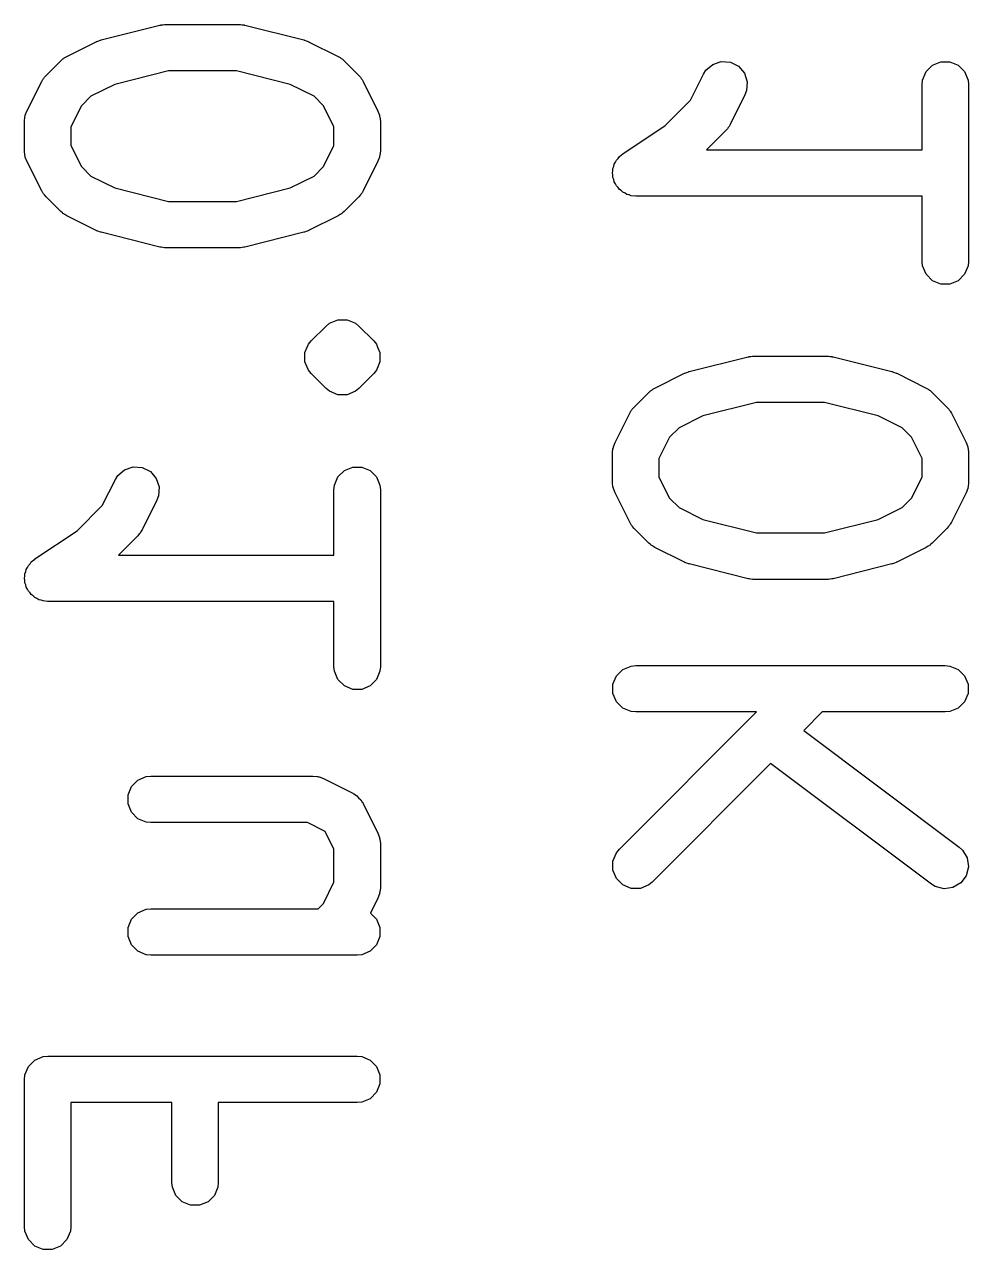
# Model space of a CAD drawing. Extents: x 2.01 to 5.6, y -4.28 to -1.65.
# Drawn here: x 2.5268 to 2.6468, y -3.8938 to -3.738 of the extents above; entities that cross this region are included whole.
import ezdxf

# ---------------------------------------------------------------- set-up
doc = ezdxf.new("R2010")
doc.units = 0
doc.header["$MEASUREMENT"] = 0
doc.layers.add('BLACK', color=7, linetype='CONTINUOUS')

msp = doc.modelspace()

# ---------------------------------------------------------------- linework, layer by layer
at = {"layer": 'BLACK', "linetype": 'CONTINUOUS'}
for p, q in [((2.5365, -3.73992), (2.544, -3.73804)), ((2.544, -3.73804), (2.5441, -3.73803)), ((2.5441, -3.73803), (2.54414, -3.73801)), ((2.54414, -3.73801), (2.54436, -3.73799)), ((2.54436, -3.73799), (2.54457, -3.73796)), ((2.54457, -3.73796), (2.54461, -3.73796)), ((2.54461, -3.73796), (2.54472, -3.73795)), ((2.54472, -3.73795), (2.55409, -3.73795)), ((2.55409, -3.73795), (2.55419, -3.73796)), ((2.55419, -3.73796), (2.55423, -3.73796)), ((2.55423, -3.73796), (2.55445, -3.73799)), ((2.55445, -3.73799), (2.55467, -3.73801)), ((2.55467, -3.73801), (2.55471, -3.73803)), ((2.55471, -3.73803), (2.55481, -3.73804)), ((2.55481, -3.73804), (2.5623, -3.73992)), ((2.53646, -3.73993), (2.5365, -3.73992)), ((2.5623, -3.73992), (2.56235, -3.73993)), ((2.53215, -3.74202), (2.5359, -3.74014)), ((2.5359, -3.74014), (2.53594, -3.74012)), ((2.53594, -3.74012), (2.53596, -3.74011)), ((2.53596, -3.74011), (2.5362, -3.74003)), ((2.5362, -3.74003), (2.53644, -3.73993)), ((2.53644, -3.73993), (2.53646, -3.73993)), ((2.56235, -3.73993), (2.56237, -3.73993)), ((2.56237, -3.73993), (2.56261, -3.74003)), ((2.56261, -3.74003), (2.56285, -3.74011)), ((2.56285, -3.74011), (2.56287, -3.74012)), ((2.56287, -3.74012), (2.56291, -3.74014)), ((2.56291, -3.74014), (2.56666, -3.74202)), ((2.5295, -3.74444), (2.53138, -3.74257)), ((2.53138, -3.74257), (2.53161, -3.74238)), ((2.53161, -3.74238), (2.53166, -3.74232)), ((2.53166, -3.74232), (2.53175, -3.74227)), ((2.53175, -3.74227), (2.53183, -3.7422)), ((2.53183, -3.7422), (2.5319, -3.74217)), ((2.5319, -3.74217), (2.53215, -3.74202)), ((2.56666, -3.74202), (2.56691, -3.74217)), ((2.56691, -3.74217), (2.56698, -3.7422)), ((2.56698, -3.7422), (2.56706, -3.74227)), ((2.56706, -3.74227), (2.56715, -3.74232)), ((2.56715, -3.74232), (2.5672, -3.74238)), ((2.5672, -3.74238), (2.56743, -3.74257)), ((2.56743, -3.74257), (2.5693, -3.74444)), ((2.61344, -3.74378), (2.61431, -3.74303)), ((2.61431, -3.74303), (2.6154, -3.74266)), ((2.6154, -3.74266), (2.61655, -3.74275)), ((2.61655, -3.74275), (2.61758, -3.74326)), ((2.64225, -3.74314), (2.64331, -3.7427)), ((2.64331, -3.7427), (2.64447, -3.7427)), ((2.64447, -3.7427), (2.64553, -3.74314)), ((2.52932, -3.74467), (2.5295, -3.74444)), ((2.54508, -3.74386), (2.53825, -3.74557)), ((2.55373, -3.74386), (2.54508, -3.74386)), ((2.56056, -3.74557), (2.55373, -3.74386)), ((2.5693, -3.74444), (2.56949, -3.74467)), ((2.61147, -3.74759), (2.61313, -3.74427)), ((2.61313, -3.74427), (2.61344, -3.74378)), ((2.61758, -3.74326), (2.61833, -3.74413)), ((2.61833, -3.74413), (2.6187, -3.74523)), ((2.64099, -3.74502), (2.64144, -3.74395)), ((2.64144, -3.74395), (2.64225, -3.74314)), ((2.64553, -3.74314), (2.64635, -3.74395)), ((2.64635, -3.74395), (2.64679, -3.74502)), ((2.52708, -3.74896), (2.52895, -3.74521)), ((2.52895, -3.74521), (2.52911, -3.74496)), ((2.52911, -3.74496), (2.52914, -3.74489)), ((2.52914, -3.74489), (2.5292, -3.74481)), ((2.5292, -3.74481), (2.52926, -3.74472)), ((2.52926, -3.74472), (2.52932, -3.74467)), ((2.53825, -3.74557), (2.53522, -3.74708)), ((2.56359, -3.74708), (2.56056, -3.74557)), ((2.56949, -3.74467), (2.56955, -3.74472)), ((2.56955, -3.74472), (2.5696, -3.74481)), ((2.5696, -3.74481), (2.56967, -3.74489)), ((2.56967, -3.74489), (2.5697, -3.74496)), ((2.5697, -3.74496), (2.56985, -3.74521)), ((2.56985, -3.74521), (2.57173, -3.74896)), ((2.6187, -3.74523), (2.61862, -3.74637)), ((2.64094, -3.74559), (2.64099, -3.74502)), ((2.64094, -3.75389), (2.64094, -3.74559)), ((2.64679, -3.74502), (2.64684, -3.74559)), ((2.64684, -3.74559), (2.64684, -3.76809)), ((2.53522, -3.74708), (2.53402, -3.74828)), ((2.56479, -3.74828), (2.56359, -3.74708)), ((2.60826, -3.7508), (2.61147, -3.74759)), ((2.61841, -3.74691), (2.61654, -3.75066)), ((2.61862, -3.74637), (2.61841, -3.74691)), ((2.52687, -3.7495), (2.52708, -3.74896)), ((2.53402, -3.74828), (2.53267, -3.75098)), ((2.56613, -3.75098), (2.56479, -3.74828)), ((2.57173, -3.74896), (2.57194, -3.7495)), ((2.52676, -3.75028), (2.52682, -3.74971)), ((2.52676, -3.75403), (2.52676, -3.75028)), ((2.52682, -3.74971), (2.52686, -3.74961)), ((2.52686, -3.74961), (2.52687, -3.7495)), ((2.57194, -3.7495), (2.57194, -3.74961)), ((2.57194, -3.74961), (2.57198, -3.74971)), ((2.57198, -3.74971), (2.57204, -3.75028)), ((2.57204, -3.75028), (2.57204, -3.75403)), ((2.60288, -3.75439), (2.60826, -3.7508)), ((2.61654, -3.75066), (2.61638, -3.75091)), ((2.53267, -3.75098), (2.53267, -3.75333)), ((2.56613, -3.75333), (2.56613, -3.75098)), ((2.61598, -3.75143), (2.61352, -3.75389)), ((2.61617, -3.75121), (2.61598, -3.75143)), ((2.61623, -3.75115), (2.61617, -3.75121)), ((2.61628, -3.75107), (2.61623, -3.75115)), ((2.61635, -3.75098), (2.61628, -3.75107)), ((2.61638, -3.75091), (2.61635, -3.75098)), ((2.53267, -3.75333), (2.53402, -3.75603)), ((2.56479, -3.75603), (2.56613, -3.75333)), ((2.61352, -3.75389), (2.64094, -3.75389)), ((2.52682, -3.75461), (2.52676, -3.75403)), ((2.52686, -3.7547), (2.52682, -3.75461)), ((2.52687, -3.75481), (2.52686, -3.7547)), ((2.52708, -3.75535), (2.52687, -3.75481)), ((2.52895, -3.7591), (2.52708, -3.75535)), ((2.57173, -3.75535), (2.56985, -3.7591)), ((2.57194, -3.75481), (2.57173, -3.75535)), ((2.57198, -3.75461), (2.57194, -3.7547)), ((2.57194, -3.7547), (2.57194, -3.75481)), ((2.57204, -3.75403), (2.57198, -3.75461)), ((2.60179, -3.75571), (2.60195, -3.75547)), ((2.60195, -3.75547), (2.60207, -3.7552)), ((2.60207, -3.7552), (2.60227, -3.755)), ((2.60227, -3.755), (2.60243, -3.75475)), ((2.60243, -3.75475), (2.60288, -3.75439)), ((2.60288, -3.75439), (2.60288, -3.75439)), ((2.60288, -3.75439), (2.60288, -3.75439)), ((2.60288, -3.75439), (2.60288, -3.75439)), ((2.53402, -3.75603), (2.53522, -3.75723)), ((2.56359, -3.75723), (2.56479, -3.75603)), ((2.60157, -3.75684), (2.60162, -3.75656)), ((2.60162, -3.75713), (2.60157, -3.75684)), ((2.60162, -3.75627), (2.60174, -3.756)), ((2.60162, -3.75656), (2.60162, -3.75627)), ((2.60174, -3.756), (2.60179, -3.75571)), ((2.53522, -3.75723), (2.53825, -3.75874)), ((2.56056, -3.75874), (2.56359, -3.75723)), ((2.60162, -3.75742), (2.60162, -3.75713)), ((2.60174, -3.75769), (2.60162, -3.75742)), ((2.60179, -3.75797), (2.60174, -3.75769)), ((2.60195, -3.75821), (2.60179, -3.75797)), ((2.60207, -3.75848), (2.60195, -3.75821)), ((2.60227, -3.75869), (2.60207, -3.75848)), ((2.52911, -3.75935), (2.52895, -3.7591)), ((2.52914, -3.75942), (2.52911, -3.75935)), ((2.5292, -3.7595), (2.52914, -3.75942)), ((2.52926, -3.75959), (2.5292, -3.7595)), ((2.52932, -3.75964), (2.52926, -3.75959)), ((2.5295, -3.75987), (2.52932, -3.75964)), ((2.53138, -3.76174), (2.5295, -3.75987)), ((2.53825, -3.75874), (2.54508, -3.76045)), ((2.55373, -3.76045), (2.56056, -3.75874)), ((2.5693, -3.75987), (2.56743, -3.76174)), ((2.56949, -3.75964), (2.5693, -3.75987)), ((2.56955, -3.75959), (2.56949, -3.75964)), ((2.5696, -3.7595), (2.56955, -3.75959)), ((2.56967, -3.75942), (2.5696, -3.7595)), ((2.5697, -3.75935), (2.56967, -3.75942)), ((2.56985, -3.7591), (2.5697, -3.75935)), ((2.60243, -3.75893), (2.60227, -3.75869)), ((2.60267, -3.75909), (2.60243, -3.75893)), ((2.60288, -3.7593), (2.60267, -3.75909)), ((2.60315, -3.75941), (2.60288, -3.7593)), ((2.60339, -3.75957), (2.60315, -3.75941)), ((2.60367, -3.75963), (2.60339, -3.75957)), ((2.60394, -3.75974), (2.60367, -3.75963)), ((2.60451, -3.75979), (2.60394, -3.75974)), ((2.60452, -3.7598), (2.60451, -3.75979)), ((2.64094, -3.7598), (2.60452, -3.7598)), ((2.60452, -3.7598), (2.60452, -3.7598)), ((2.60452, -3.7598), (2.60452, -3.7598)), ((2.64094, -3.76809), (2.64094, -3.7598)), ((2.54508, -3.76045), (2.55373, -3.76045)), ((2.53161, -3.76193), (2.53138, -3.76174)), ((2.53166, -3.76199), (2.53161, -3.76193)), ((2.53175, -3.76204), (2.53166, -3.76199)), ((2.53183, -3.76211), (2.53175, -3.76204)), ((2.5319, -3.76214), (2.53183, -3.76211)), ((2.53215, -3.7623), (2.5319, -3.76214)), ((2.5359, -3.76417), (2.53215, -3.7623)), ((2.56666, -3.7623), (2.56291, -3.76417)), ((2.56691, -3.76214), (2.56666, -3.7623)), ((2.56698, -3.76211), (2.56691, -3.76214)), ((2.56706, -3.76204), (2.56698, -3.76211)), ((2.56715, -3.76199), (2.56706, -3.76204)), ((2.5672, -3.76193), (2.56715, -3.76199)), ((2.56743, -3.76174), (2.5672, -3.76193)), ((2.53594, -3.76419), (2.5359, -3.76417)), ((2.53596, -3.7642), (2.53594, -3.76419)), ((2.5362, -3.76429), (2.53596, -3.7642)), ((2.53644, -3.76438), (2.5362, -3.76429)), ((2.53646, -3.76438), (2.53644, -3.76438)), ((2.5365, -3.76439), (2.53646, -3.76438)), ((2.544, -3.76627), (2.5365, -3.76439)), ((2.5623, -3.76439), (2.55481, -3.76627)), ((2.56235, -3.76438), (2.5623, -3.76439)), ((2.56237, -3.76438), (2.56235, -3.76438)), ((2.56261, -3.76429), (2.56237, -3.76438)), ((2.56285, -3.7642), (2.56261, -3.76429)), ((2.56287, -3.76419), (2.56285, -3.7642)), ((2.56291, -3.76417), (2.56287, -3.76419)), ((2.5441, -3.76628), (2.544, -3.76627)), ((2.54414, -3.7663), (2.5441, -3.76628)), ((2.54436, -3.76632), (2.54414, -3.7663)), ((2.54457, -3.76635), (2.54436, -3.76632)), ((2.54461, -3.76635), (2.54457, -3.76635)), ((2.54472, -3.76636), (2.54461, -3.76635)), ((2.55409, -3.76636), (2.54472, -3.76636)), ((2.55419, -3.76635), (2.55409, -3.76636)), ((2.55423, -3.76635), (2.55419, -3.76635)), ((2.55445, -3.76632), (2.55423, -3.76635)), ((2.55467, -3.7663), (2.55445, -3.76632)), ((2.55471, -3.76628), (2.55467, -3.7663)), ((2.55481, -3.76627), (2.55471, -3.76628)), ((2.64099, -3.76867), (2.64094, -3.76809)), ((2.64144, -3.76973), (2.64099, -3.76867)), ((2.64679, -3.76867), (2.64635, -3.76973)), ((2.64684, -3.76809), (2.64679, -3.76867)), ((2.64225, -3.77055), (2.64144, -3.76973)), ((2.64331, -3.77099), (2.64225, -3.77055)), ((2.64447, -3.77099), (2.64331, -3.77099)), ((2.64553, -3.77055), (2.64447, -3.77099)), ((2.64635, -3.76973), (2.64553, -3.77055)), ((2.56557, -3.77595), (2.56664, -3.77551)), ((2.56664, -3.77551), (2.56779, -3.77551)), ((2.56779, -3.77551), (2.56885, -3.77595)), ((2.56325, -3.77819), (2.56512, -3.77631)), ((2.56512, -3.77631), (2.56557, -3.77595)), ((2.56885, -3.77595), (2.56885, -3.77595)), ((2.56885, -3.77595), (2.5693, -3.77631)), ((2.5693, -3.77631), (2.57118, -3.77819)), ((2.56274, -3.77898), (2.56288, -3.77864)), ((2.56288, -3.77864), (2.56325, -3.77819)), ((2.56288, -3.77864), (2.56288, -3.77864)), ((2.57118, -3.77819), (2.57154, -3.77864)), ((2.57154, -3.77864), (2.57168, -3.77898)), ((2.56244, -3.7797), (2.56274, -3.77898)), ((2.56244, -3.78085), (2.56244, -3.7797)), ((2.57168, -3.77898), (2.57198, -3.7797)), ((2.57198, -3.7797), (2.57198, -3.78085)), ((2.6113, -3.7821), (2.6188, -3.78022)), ((2.6188, -3.78022), (2.6189, -3.78021)), ((2.6189, -3.78021), (2.61894, -3.78019)), ((2.61894, -3.78019), (2.61916, -3.78017)), ((2.61916, -3.78017), (2.61937, -3.78014)), ((2.61937, -3.78014), (2.61942, -3.78015)), ((2.61942, -3.78015), (2.61952, -3.78014)), ((2.61952, -3.78014), (2.62889, -3.78014)), ((2.62889, -3.78014), (2.62899, -3.78015)), ((2.62899, -3.78015), (2.62904, -3.78014)), ((2.62904, -3.78014), (2.62925, -3.78017)), ((2.62925, -3.78017), (2.62947, -3.78019)), ((2.62947, -3.78019), (2.62951, -3.78021)), ((2.62951, -3.78021), (2.62961, -3.78022)), ((2.62961, -3.78022), (2.63711, -3.7821)), ((2.56288, -3.78192), (2.56244, -3.78085)), ((2.56325, -3.78237), (2.56288, -3.78192)), ((2.56288, -3.78192), (2.56288, -3.78192)), ((2.57154, -3.78192), (2.57118, -3.78237)), ((2.57198, -3.78085), (2.57154, -3.78192)), ((2.56512, -3.78424), (2.56325, -3.78237)), ((2.57118, -3.78237), (2.5693, -3.78424)), ((2.60695, -3.7842), (2.6107, -3.78232)), ((2.6107, -3.78232), (2.61074, -3.78231)), ((2.61074, -3.78231), (2.61076, -3.78229)), ((2.61076, -3.78229), (2.611, -3.78221)), ((2.611, -3.78221), (2.61124, -3.78212)), ((2.61124, -3.78212), (2.61126, -3.78211)), ((2.61126, -3.78211), (2.6113, -3.7821)), ((2.63711, -3.7821), (2.63715, -3.78211)), ((2.63715, -3.78211), (2.63717, -3.78212)), ((2.63717, -3.78212), (2.63741, -3.78221)), ((2.63741, -3.78221), (2.63765, -3.78229)), ((2.63765, -3.78229), (2.63767, -3.78231)), ((2.63767, -3.78231), (2.63771, -3.78232)), ((2.63771, -3.78232), (2.64146, -3.7842)), ((2.56557, -3.78461), (2.56512, -3.78424)), ((2.56664, -3.78505), (2.56557, -3.78461)), ((2.56779, -3.78505), (2.56664, -3.78505)), ((2.56885, -3.78461), (2.56779, -3.78505)), ((2.56779, -3.78505), (2.56779, -3.78505)), ((2.5693, -3.78424), (2.56885, -3.78461)), ((2.60431, -3.78663), (2.60618, -3.78475)), ((2.60618, -3.78475), (2.60641, -3.78457)), ((2.60641, -3.78457), (2.60646, -3.78451)), ((2.60646, -3.78451), (2.60655, -3.78445)), ((2.60655, -3.78445), (2.60663, -3.78438)), ((2.60663, -3.78438), (2.6067, -3.78435)), ((2.6067, -3.78435), (2.60695, -3.7842)), ((2.64146, -3.7842), (2.64171, -3.78435)), ((2.64171, -3.78435), (2.64178, -3.78438)), ((2.64178, -3.78438), (2.64186, -3.78445)), ((2.64186, -3.78445), (2.64195, -3.78451)), ((2.64195, -3.78451), (2.642, -3.78457)), ((2.642, -3.78457), (2.64223, -3.78475)), ((2.64223, -3.78475), (2.6441, -3.78663)), ((2.60412, -3.78685), (2.60431, -3.78663)), ((2.61988, -3.78604), (2.61305, -3.78775)), ((2.62853, -3.78604), (2.61988, -3.78604)), ((2.63536, -3.78775), (2.62853, -3.78604)), ((2.6441, -3.78663), (2.64429, -3.78685)), ((2.60188, -3.79114), (2.60375, -3.78739)), ((2.60375, -3.78739), (2.60391, -3.78715)), ((2.60391, -3.78715), (2.60394, -3.78707)), ((2.60394, -3.78707), (2.60401, -3.78699)), ((2.60401, -3.78699), (2.60406, -3.7869)), ((2.60406, -3.7869), (2.60412, -3.78685)), ((2.61305, -3.78775), (2.61002, -3.78927)), ((2.63839, -3.78927), (2.63536, -3.78775)), ((2.64429, -3.78685), (2.64435, -3.7869)), ((2.64435, -3.7869), (2.6444, -3.78699)), ((2.6444, -3.78699), (2.64447, -3.78707)), ((2.64447, -3.78707), (2.6445, -3.78715)), ((2.6445, -3.78715), (2.64466, -3.78739)), ((2.64466, -3.78739), (2.64653, -3.79114)), ((2.61002, -3.78927), (2.60882, -3.79046)), ((2.63959, -3.79046), (2.63839, -3.78927)), ((2.60167, -3.79168), (2.60188, -3.79114)), ((2.60882, -3.79046), (2.60747, -3.79316)), ((2.64094, -3.79316), (2.63959, -3.79046)), ((2.64653, -3.79114), (2.64674, -3.79168)), ((2.60157, -3.79246), (2.60162, -3.79189)), ((2.60157, -3.79621), (2.60157, -3.79246)), ((2.60162, -3.79189), (2.60167, -3.79179)), ((2.60167, -3.79179), (2.60167, -3.79168)), ((2.64674, -3.79168), (2.64675, -3.79179)), ((2.64675, -3.79179), (2.64679, -3.79189)), ((2.64679, -3.79189), (2.64684, -3.79246)), ((2.64684, -3.79246), (2.64684, -3.79621)), ((2.5395, -3.79459), (2.5406, -3.79422)), ((2.5406, -3.79422), (2.54175, -3.7943)), ((2.54175, -3.7943), (2.54278, -3.79482)), ((2.56745, -3.7947), (2.56851, -3.79425)), ((2.56851, -3.79425), (2.56966, -3.79425)), ((2.56966, -3.79425), (2.57073, -3.7947)), ((2.60747, -3.79316), (2.60747, -3.79552)), ((2.64094, -3.79552), (2.64094, -3.79316)), ((2.53666, -3.79915), (2.53832, -3.79583)), ((2.53832, -3.79583), (2.53863, -3.79534)), ((2.53863, -3.79534), (2.5395, -3.79459)), ((2.54278, -3.79482), (2.54353, -3.79569)), ((2.54353, -3.79569), (2.5439, -3.79678)), ((2.56619, -3.79657), (2.56663, -3.79551)), ((2.56663, -3.79551), (2.56745, -3.7947)), ((2.57073, -3.7947), (2.57154, -3.79551)), ((2.57154, -3.79551), (2.57198, -3.79657)), ((2.60747, -3.79552), (2.60882, -3.79821)), ((2.63959, -3.79821), (2.64094, -3.79552)), ((2.5439, -3.79678), (2.54381, -3.79793)), ((2.56613, -3.79715), (2.56619, -3.79657)), ((2.56613, -3.80545), (2.56613, -3.79715)), ((2.57198, -3.79657), (2.57204, -3.79715)), ((2.57204, -3.79715), (2.57204, -3.81965)), ((2.60162, -3.79679), (2.60157, -3.79621)), ((2.60167, -3.79689), (2.60162, -3.79679)), ((2.60167, -3.79699), (2.60167, -3.79689)), ((2.60188, -3.79753), (2.60167, -3.79699)), ((2.60375, -3.80128), (2.60188, -3.79753)), ((2.64653, -3.79753), (2.64466, -3.80128)), ((2.64674, -3.79699), (2.64653, -3.79753)), ((2.64675, -3.79689), (2.64674, -3.79699)), ((2.64679, -3.79679), (2.64675, -3.79689)), ((2.64684, -3.79621), (2.64679, -3.79679)), ((2.54361, -3.79847), (2.54173, -3.80222)), ((2.54381, -3.79793), (2.54361, -3.79847)), ((2.60882, -3.79821), (2.61002, -3.79941)), ((2.63839, -3.79941), (2.63959, -3.79821)), ((2.53346, -3.80235), (2.53666, -3.79915)), ((2.61002, -3.79941), (2.61305, -3.80093)), ((2.63536, -3.80093), (2.63839, -3.79941)), ((2.54173, -3.80222), (2.54158, -3.80247)), ((2.60391, -3.80153), (2.60375, -3.80128)), ((2.60394, -3.8016), (2.60391, -3.80153)), ((2.60401, -3.80168), (2.60394, -3.8016)), ((2.60406, -3.80177), (2.60401, -3.80168)), ((2.60412, -3.80182), (2.60406, -3.80177)), ((2.60431, -3.80205), (2.60412, -3.80182)), ((2.60618, -3.80393), (2.60431, -3.80205)), ((2.61305, -3.80093), (2.61988, -3.80263)), ((2.62853, -3.80263), (2.63536, -3.80093)), ((2.6441, -3.80205), (2.64223, -3.80393)), ((2.64429, -3.80182), (2.6441, -3.80205)), ((2.64435, -3.80177), (2.64429, -3.80182)), ((2.6444, -3.80168), (2.64435, -3.80177)), ((2.64447, -3.8016), (2.6444, -3.80168)), ((2.6445, -3.80153), (2.64447, -3.8016)), ((2.64466, -3.80128), (2.6445, -3.80153)), ((2.52808, -3.80594), (2.53346, -3.80235)), ((2.54118, -3.80299), (2.53872, -3.80545)), ((2.54136, -3.80276), (2.54118, -3.80299)), ((2.54142, -3.80271), (2.54136, -3.80276)), ((2.54148, -3.80262), (2.54142, -3.80271)), ((2.54155, -3.80254), (2.54148, -3.80262)), ((2.54158, -3.80247), (2.54155, -3.80254)), ((2.61988, -3.80263), (2.62853, -3.80263)), ((2.60641, -3.80411), (2.60618, -3.80393)), ((2.60646, -3.80417), (2.60641, -3.80411)), ((2.60655, -3.80423), (2.60646, -3.80417)), ((2.60663, -3.80429), (2.60655, -3.80423)), ((2.6067, -3.80432), (2.60663, -3.80429)), ((2.60695, -3.80448), (2.6067, -3.80432)), ((2.6107, -3.80635), (2.60695, -3.80448)), ((2.64146, -3.80448), (2.63771, -3.80635)), ((2.64171, -3.80432), (2.64146, -3.80448)), ((2.64178, -3.80429), (2.64171, -3.80432)), ((2.64186, -3.80423), (2.64178, -3.80429)), ((2.64195, -3.80417), (2.64186, -3.80423)), ((2.642, -3.80411), (2.64195, -3.80417)), ((2.64223, -3.80393), (2.642, -3.80411)), ((2.52715, -3.80703), (2.52726, -3.80676)), ((2.52726, -3.80676), (2.52747, -3.80655)), ((2.52747, -3.80655), (2.52763, -3.80631)), ((2.52763, -3.80631), (2.52807, -3.80595)), ((2.52807, -3.80595), (2.52808, -3.80594)), ((2.52808, -3.80594), (2.52808, -3.80594)), ((2.52808, -3.80594), (2.52808, -3.80594)), ((2.53872, -3.80545), (2.56613, -3.80545)), ((2.61074, -3.80637), (2.6107, -3.80635)), ((2.61076, -3.80638), (2.61074, -3.80637)), ((2.611, -3.80647), (2.61076, -3.80638)), ((2.61124, -3.80656), (2.611, -3.80647)), ((2.61126, -3.80656), (2.61124, -3.80656)), ((2.6113, -3.80658), (2.61126, -3.80656)), ((2.6188, -3.80845), (2.6113, -3.80658)), ((2.63711, -3.80658), (2.62961, -3.80845)), ((2.63715, -3.80656), (2.63711, -3.80658)), ((2.63717, -3.80656), (2.63715, -3.80656)), ((2.63741, -3.80647), (2.63717, -3.80656)), ((2.63765, -3.80638), (2.63741, -3.80647)), ((2.63767, -3.80637), (2.63765, -3.80638)), ((2.63771, -3.80635), (2.63767, -3.80637)), ((2.52676, -3.8084), (2.52682, -3.80811)), ((2.52682, -3.80868), (2.52676, -3.8084)), ((2.52682, -3.80782), (2.52693, -3.80755)), ((2.52682, -3.80811), (2.52682, -3.80782)), ((2.52693, -3.80755), (2.52699, -3.80727)), ((2.52699, -3.80727), (2.52715, -3.80703)), ((2.6189, -3.80847), (2.6188, -3.80845)), ((2.61894, -3.80848), (2.6189, -3.80847)), ((2.61916, -3.8085), (2.61894, -3.80848)), ((2.62947, -3.80848), (2.62925, -3.8085)), ((2.62951, -3.80847), (2.62947, -3.80848)), ((2.62961, -3.80845), (2.62951, -3.80847)), ((2.52682, -3.80897), (2.52682, -3.80868)), ((2.52693, -3.80924), (2.52682, -3.80897)), ((2.52699, -3.80953), (2.52693, -3.80924)), ((2.52715, -3.80977), (2.52699, -3.80953)), ((2.52726, -3.81004), (2.52715, -3.80977)), ((2.52747, -3.81024), (2.52726, -3.81004)), ((2.61937, -3.80854), (2.61916, -3.8085)), ((2.61942, -3.80853), (2.61937, -3.80854)), ((2.61952, -3.80854), (2.61942, -3.80853)), ((2.62889, -3.80854), (2.61952, -3.80854)), ((2.62899, -3.80853), (2.62889, -3.80854)), ((2.62904, -3.80854), (2.62899, -3.80853)), ((2.62925, -3.8085), (2.62904, -3.80854)), ((2.52763, -3.81048), (2.52747, -3.81024)), ((2.52787, -3.81065), (2.52763, -3.81048)), ((2.52808, -3.81085), (2.52787, -3.81065)), ((2.52834, -3.81096), (2.52808, -3.81085)), ((2.52858, -3.81113), (2.52834, -3.81096)), ((2.52887, -3.81118), (2.52858, -3.81113)), ((2.52914, -3.81129), (2.52887, -3.81118)), ((2.52971, -3.81135), (2.52914, -3.81129)), ((2.52972, -3.81135), (2.52971, -3.81135)), ((2.52971, -3.81135), (2.52971, -3.81135)), ((2.56613, -3.81135), (2.52972, -3.81135)), ((2.52972, -3.81135), (2.52972, -3.81135)), ((2.56613, -3.81965), (2.56613, -3.81135)), ((2.56619, -3.82022), (2.56613, -3.81965)), ((2.56663, -3.82129), (2.56619, -3.82022)), ((2.57198, -3.82022), (2.57154, -3.82129)), ((2.57204, -3.81965), (2.57198, -3.82022)), ((2.60162, -3.82188), (2.60207, -3.82082)), ((2.60207, -3.82082), (2.60288, -3.82)), ((2.60288, -3.82), (2.60394, -3.81956)), ((2.60394, -3.81956), (2.60452, -3.81951)), ((2.60452, -3.81951), (2.64389, -3.81951)), ((2.64389, -3.81951), (2.64447, -3.81956)), ((2.64447, -3.81956), (2.64553, -3.82)), ((2.64553, -3.82), (2.64635, -3.82082)), ((2.64635, -3.82082), (2.64679, -3.82188)), ((2.56745, -3.8221), (2.56663, -3.82129)), ((2.56851, -3.82254), (2.56745, -3.8221)), ((2.57073, -3.8221), (2.56966, -3.82254)), ((2.57154, -3.82129), (2.57073, -3.8221)), ((2.60162, -3.82304), (2.60162, -3.82188)), ((2.64679, -3.82188), (2.64679, -3.82304)), ((2.56966, -3.82254), (2.56851, -3.82254)), ((2.60207, -3.8241), (2.60162, -3.82304)), ((2.64679, -3.82304), (2.64635, -3.8241)), ((2.60288, -3.82491), (2.60207, -3.8241)), ((2.60243, -3.84287), (2.61989, -3.82541)), ((2.60394, -3.82536), (2.60288, -3.82491)), ((2.60452, -3.82541), (2.60394, -3.82536)), ((2.61989, -3.82541), (2.60452, -3.82541)), ((2.62824, -3.82541), (2.62589, -3.82776)), ((2.64389, -3.82541), (2.62824, -3.82541)), ((2.64447, -3.82536), (2.64389, -3.82541)), ((2.64553, -3.82491), (2.64447, -3.82536)), ((2.64635, -3.8241), (2.64553, -3.82491)), ((2.62589, -3.82776), (2.64566, -3.84259)), ((2.62167, -3.83198), (2.60661, -3.84704)), ((2.64212, -3.84732), (2.62167, -3.83198)), ((2.53994, -3.83594), (2.54039, -3.83488)), ((2.54039, -3.83488), (2.5412, -3.83407)), ((2.5412, -3.83407), (2.54226, -3.83362)), ((2.54226, -3.83362), (2.54284, -3.83357)), ((2.54284, -3.83357), (2.56346, -3.83357)), ((2.56346, -3.83357), (2.56404, -3.83362)), ((2.56404, -3.83362), (2.56414, -3.83366)), ((2.56414, -3.83366), (2.56424, -3.83367)), ((2.56424, -3.83367), (2.56478, -3.83388)), ((2.56478, -3.83388), (2.56853, -3.83575)), ((2.53994, -3.8371), (2.53994, -3.83594)), ((2.56853, -3.83575), (2.56863, -3.83581)), ((2.56863, -3.83581), (2.56867, -3.83583)), ((2.56867, -3.83583), (2.56873, -3.83588)), ((2.56873, -3.83588), (2.56902, -3.83606)), ((2.56902, -3.83606), (2.56927, -3.83634)), ((2.56927, -3.83634), (2.56955, -3.83658)), ((2.54039, -3.83816), (2.53994, -3.8371)), ((2.56955, -3.83658), (2.56973, -3.83688)), ((2.56973, -3.83688), (2.56978, -3.83693)), ((2.56978, -3.83693), (2.56979, -3.83698)), ((2.56979, -3.83698), (2.56985, -3.83707)), ((2.56985, -3.83707), (2.57173, -3.84082)), ((2.5412, -3.83898), (2.54039, -3.83816)), ((2.54226, -3.83942), (2.5412, -3.83898)), ((2.54284, -3.83947), (2.54226, -3.83942)), ((2.56277, -3.83947), (2.54284, -3.83947)), ((2.56501, -3.8406), (2.56277, -3.83947)), ((2.56613, -3.84284), (2.56501, -3.8406)), ((2.57173, -3.84082), (2.57194, -3.84136)), ((2.57194, -3.84136), (2.57194, -3.84147)), ((2.57194, -3.84147), (2.57198, -3.84157)), ((2.57198, -3.84157), (2.57204, -3.84214)), ((2.57204, -3.84214), (2.57204, -3.84777)), ((2.64566, -3.84259), (2.64609, -3.84299)), ((2.56613, -3.84707), (2.56613, -3.84284)), ((2.60162, -3.84438), (2.60207, -3.84332)), ((2.60207, -3.84332), (2.60243, -3.84287)), ((2.64609, -3.84299), (2.64668, -3.84398)), ((2.64668, -3.84398), (2.64684, -3.84512)), ((2.60162, -3.84553), (2.60162, -3.84438)), ((2.60207, -3.8466), (2.60162, -3.84553)), ((2.64684, -3.84512), (2.64655, -3.84623)), ((2.56479, -3.84977), (2.56613, -3.84707)), ((2.60288, -3.84741), (2.60207, -3.8466)), ((2.60394, -3.84785), (2.60288, -3.84741)), ((2.60616, -3.84741), (2.6051, -3.84785)), ((2.60661, -3.84704), (2.60616, -3.84741)), ((2.64261, -3.84762), (2.64212, -3.84732)), ((2.64586, -3.84716), (2.64487, -3.84774)), ((2.64655, -3.84623), (2.64586, -3.84716)), ((2.57194, -3.84855), (2.57173, -3.84909)), ((2.57198, -3.84835), (2.57194, -3.84844)), ((2.57194, -3.84844), (2.57194, -3.84855)), ((2.57204, -3.84777), (2.57198, -3.84835)), ((2.6051, -3.84785), (2.60394, -3.84785)), ((2.64373, -3.84791), (2.64261, -3.84762)), ((2.64487, -3.84774), (2.64373, -3.84791)), ((2.5412, -3.85094), (2.54226, -3.8505)), ((2.54226, -3.8505), (2.54284, -3.85044)), ((2.54284, -3.85044), (2.56411, -3.85044)), ((2.56411, -3.85044), (2.56479, -3.84977)), ((2.57173, -3.84909), (2.57078, -3.85099)), ((2.53994, -3.85282), (2.54039, -3.85175)), ((2.54039, -3.85175), (2.5412, -3.85094)), ((2.57078, -3.85099), (2.57154, -3.85175)), ((2.57154, -3.85175), (2.57198, -3.85282)), ((2.53994, -3.85397), (2.53994, -3.85282)), ((2.57198, -3.85282), (2.57198, -3.85397)), ((2.54039, -3.85503), (2.53994, -3.85397)), ((2.5412, -3.85585), (2.54039, -3.85503)), ((2.57154, -3.85503), (2.57073, -3.85585)), ((2.57198, -3.85397), (2.57154, -3.85503)), ((2.54226, -3.85629), (2.5412, -3.85585)), ((2.54284, -3.85635), (2.54226, -3.85629)), ((2.56909, -3.85635), (2.54284, -3.85635)), ((2.56966, -3.85629), (2.56909, -3.85635)), ((2.57073, -3.85585), (2.56966, -3.85629)), ((2.52808, -3.86969), (2.52914, -3.86924)), ((2.52914, -3.86924), (2.52972, -3.86919)), ((2.52972, -3.86919), (2.56909, -3.86919)), ((2.56909, -3.86919), (2.56966, -3.86924)), ((2.56966, -3.86924), (2.57073, -3.86969)), ((2.52682, -3.87156), (2.52726, -3.8705)), ((2.52726, -3.8705), (2.52808, -3.86969)), ((2.57073, -3.86969), (2.57154, -3.8705)), ((2.57154, -3.8705), (2.57198, -3.87156)), ((2.52676, -3.87214), (2.52682, -3.87156)), ((2.52676, -3.89089), (2.52676, -3.87214)), ((2.57198, -3.87156), (2.57198, -3.87272)), ((2.57154, -3.87378), (2.57073, -3.8746)), ((2.57198, -3.87272), (2.57154, -3.87378)), ((2.54551, -3.87509), (2.53267, -3.87509)), ((2.53267, -3.87509), (2.53267, -3.89089)), ((2.54551, -3.88526), (2.54551, -3.87509)), ((2.56909, -3.87509), (2.55142, -3.87509)), ((2.55142, -3.87509), (2.55142, -3.88526)), ((2.56966, -3.87504), (2.56909, -3.87509)), ((2.57073, -3.8746), (2.56966, -3.87504)), ((2.54557, -3.88584), (2.54551, -3.88526)), ((2.54601, -3.8869), (2.54557, -3.88584)), ((2.55136, -3.88584), (2.55092, -3.8869)), ((2.55142, -3.88526), (2.55136, -3.88584)), ((2.54682, -3.88772), (2.54601, -3.8869)), ((2.54789, -3.88816), (2.54682, -3.88772)), ((2.55011, -3.88772), (2.54904, -3.88816)), ((2.55092, -3.8869), (2.55011, -3.88772)), ((2.54904, -3.88816), (2.54789, -3.88816)), ((2.52682, -3.89146), (2.52676, -3.89089)), ((2.53267, -3.89089), (2.53261, -3.89146)), ((2.52726, -3.89253), (2.52682, -3.89146)), ((2.52808, -3.89334), (2.52726, -3.89253)), ((2.53217, -3.89253), (2.53136, -3.89334)), ((2.53261, -3.89146), (2.53217, -3.89253)), ((2.52914, -3.89378), (2.52808, -3.89334)), ((2.53029, -3.89378), (2.52914, -3.89378)), ((2.53136, -3.89334), (2.53029, -3.89378))]:
    msp.add_line(p, q, dxfattribs=at)

doc.saveas('drawing.dxf')
